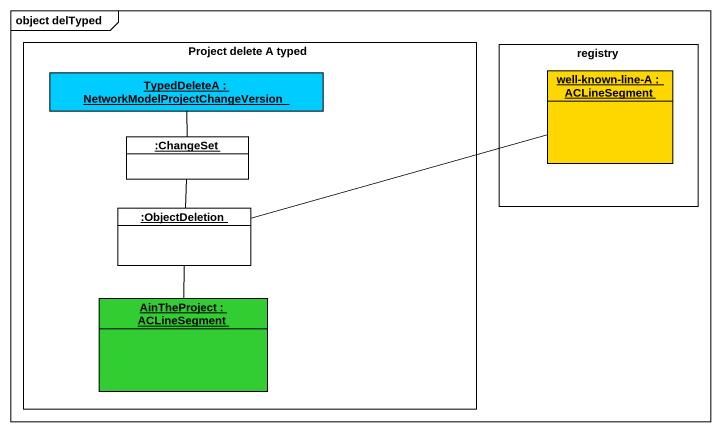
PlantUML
@startuml
mainframe object delTyped
hide circle
hide empty members
rectangle "Project delete A typed" as Project_delete_A_typed {
  object "TypedDeleteA : NetworkModelProjectChangeVersion" as TypedDeleteA #00CCFF
  object ":ChangeSet" as ChangeSet
  object ":ObjectDeletion" as ObjectDeletion
  object "AinTheProject : ACLineSegment" as AinTheProject #32CD32
}
rectangle registry {
  object "well-known-line-A : ACLineSegment" as well_known_line_A #FFD700
}
TypedDeleteA -- ChangeSet
ObjectDeletion -right- well_known_line_A
ObjectDeletion -up- ChangeSet
ObjectDeletion -- AinTheProject
@enduml
